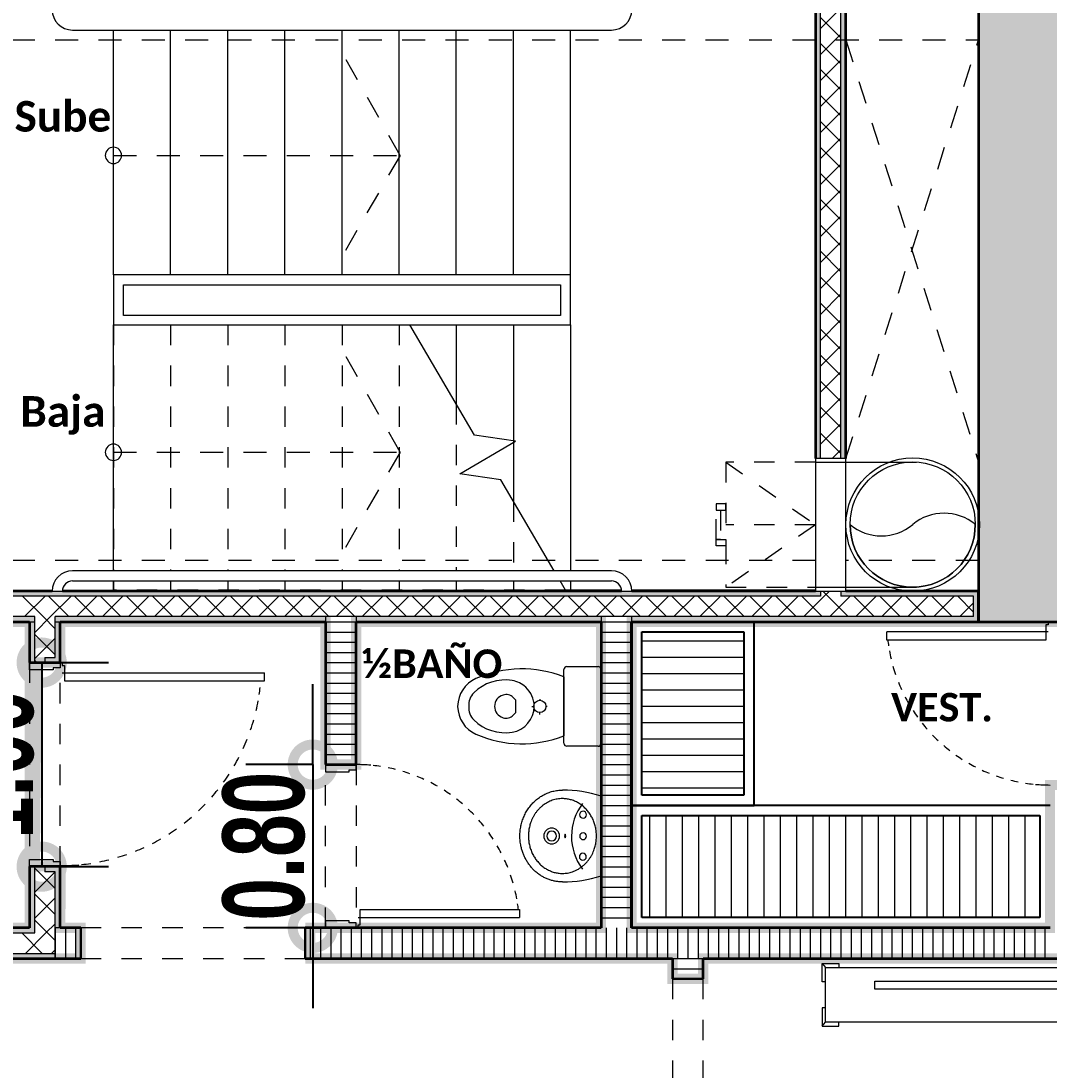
# Model space of a CAD drawing. Header units: metres. Extents: x -144 to 1000, y -717 to 29.
# Drawn here: x 463.87 to 468.91, y -562.62 to -557.48 of the extents above; entities that cross this region are included whole.
import ezdxf

# ---------------------------------------------------------------- set-up
doc = ezdxf.new("R2010")
doc.units = ezdxf.units.M
for name, pattern in [('Basculante', [0.11625, 0.075, -0.04125]), ('basculante modificado', [0.18, 0.1125, -0.0675]), ('Trazo', [0.45, 0.225, -0.225])]:
    doc.linetypes.add(name, pattern=pattern)
doc.layers.get('0').update_dxf_attribs({"color": 1})
doc.layers.get('Defpoints').update_dxf_attribs({"color": 1})
doc.layers.add('00-MEDICION', color=30, linetype='Continuous')
for name, color, linetype, lineweight in [('A-DETL', 1, 'Continuous', 9), ('A-DETL-GENF', 1, 'Continuous', 9), ('A-DETL-MEDM', 1, 'Continuous', 30), ('A-DETL-THIN', 1, 'Continuous', 9), ('A-DOOR', 1, 'Continuous', 9), ('A-DOOR-FRAM', 1, 'Continuous', 9), ('A-DOOR-HDLN', 1, 'Trazo', 20), ('A-FLOR', 2, 'Continuous', 9), ('A-FLOR-OVHD', 7, 'Basculante', 9), ('A-GENM', 1, 'Continuous', 9), ('A-WALL', 4, 'Continuous', 9), ('G-ANNO-TEXT', 2, 'Continuous', 9), ('I-FURN', 2, 'Continuous', 9), ('P-SANR-FIXT', 1, 'Continuous', 9), ('S-COLS', 7, 'Continuous', 9), ('S-STRS', 1, 'Continuous', 9), ('S-STRS-MBND', 1, 'Basculante', 9)]:
    doc.layers.add(name, color=color, linetype=linetype, lineweight=lineweight)
doc.layers.add('A-WALL-PATT', color=7, linetype='Continuous', lineweight=35, true_color=0x9c9c9c)
doc.styles.add('Britannic Bold_B_1', font='', dxfattribs={"width": 0.7, "height": 0.4})
doc.styles.add('Calibri_B_1', font='calibrib.ttf', dxfattribs={"height": 0.135})
doc.styles.add('Calibri_B_3', font='calibrib.ttf', dxfattribs={"height": 0.15})
doc.styles.get('Britannic Bold_B_1').set_extended_font_data('Britannic Bold', bold=True)
doc.dimstyles.new('LINDEROS', dxfattribs={"dimscale": 0.3048, "dimtxt": 0.406749, "dimasz": 0.393701, "dimexe": 0.328084, "dimexo": 0.0625, "dimgap": 0.032808, "dimtad": 1, "dimrnd": 0.01, "dimzin": 0, "dimdsep": 46, "dimtxsty": 'Britannic Bold_B_1', "dimblk1": 'DOTSMALL', "dimblk2": 'DOTSMALL', "dimsah": 1, "dimcen": 0.09, "dimazin": 0, "dimtfac": 1, "dimtdec": 4, "dimtix": 1, "dimtmove": 0, "dimatfit": 3, "dimfxl": 1.64042, "dimfxlon": 1, "dimtvp": 1, "dimtolj": 1, "dimtzin": 0, "dimarcsym": 2})

# ---------------------------------------------------------------- blocks, each defined once
blk = doc.blocks.new('U')
at = {"layer": 'A-WALL-PATT', "lineweight": 5, "true_color": 0x747474}
for points in [[(472.2877, -497.9599), (472.3127, -497.9599), (472.3127, -495.76), (472.2877, -495.7601), (472.2877, -496.6345)], [(468.2213, -500.2849), (468.4625, -500.2849), (468.4625, -500.2599), (466.0127, -500.2599), (466.0127, -500.2849), (468.1377, -500.2849)]]:
    blk.add_hatch(color=8, dxfattribs=at).paths.add_polyline_path(points)
at = {"layer": 'A-WALL-PATT', "true_color": 0x747474}
blk.add_hatch(color=8, dxfattribs=at).paths.add_polyline_path([(472.4377, -497.9599), (472.4377, -495.76), (472.4127, -495.76), (472.4127, -497.9599)])
at = {"layer": 'A-WALL-PATT', "lineweight": 5, "true_color": 0x747474}
h = blk.add_hatch(color=8, dxfattribs=at)
h.paths.add_polyline_path([(473.0627, -498.7349), (473.0877, -498.7345), (473.0877, -498.6099), (472.4127, -498.6099), (472.4127, -498.6349), (473.0627, -498.6349)])
h.paths.add_polyline_path([(468.3125, -498.6849), (468.3125, -498.6349), (472.3127, -498.6349), (472.3127, -498.6099), (468.2875, -498.6099), (468.2875, -498.6849)])
at = {"layer": 'A-WALL-PATT', "true_color": 0x747474}
h = blk.add_hatch(color=8, dxfattribs=at)
h.paths.add_polyline_path([(472.661, -498.7599), (473.0877, -498.7599), (473.0877, -498.7349), (471.3875, -498.7349), (471.3877, -498.7599), (472.4127, -498.7599)])
h.paths.add_polyline_path([(468.3125, -498.7599), (468.4625, -498.7599), (468.4625, -498.7349), (468.2875, -498.7349), (468.2875, -498.7599)])
h.paths.add_polyline_path([(468.5625, -498.7599), (469.8875, -498.7599), (469.8875, -498.7349), (468.5625, -498.7349)])
h.paths.add_polyline_path([(470.0375, -498.7599), (471.2375, -498.7599), (471.2375, -498.7349), (470.0375, -498.7349), (470.0375, -498.7444)])
h = blk.add_hatch(color=8, dxfattribs=at)
h.paths.add_polyline_path([(468.4625, -500.2599), (468.4625, -499.9599), (468.4375, -499.9599), (468.4375, -500.2599)])
h.paths.add_polyline_path([(468.4625, -498.9599), (468.4625, -498.7599), (468.4375, -498.7599), (468.4375, -498.9599)])
at = {"layer": 'A-WALL-PATT', "lineweight": 5, "true_color": 0x747474}
h = blk.add_hatch(color=8, dxfattribs=at)
h.paths.add_polyline_path([(468.5875, -500.2599), (468.5875, -499.9599), (468.5125, -499.9599), (468.5125, -499.9849), (468.5625, -499.9849), (468.5625, -500.2599)])
h.paths.add_polyline_path([(468.5625, -498.9599), (468.5875, -498.9599), (468.5875, -498.7599), (468.5625, -498.7599), (468.5625, -498.9349), (468.5125, -498.9349), (468.5125, -498.9599), (468.5525, -498.9599)])
at = {"layer": 'A-WALL-PATT', "true_color": 0x747474}
h = blk.add_hatch(color=8, dxfattribs=at)
h.paths.add_polyline_path([(466.1377, -500.4099), (468.1377, -500.4099), (468.1377, -500.3849), (466.1377, -500.3849)])
h.paths.add_polyline_path([(468.5625, -500.4099), (468.5625, -500.3849), (468.2877, -500.3849), (468.2877, -500.4099), (468.5093, -500.4099)])
at = {"layer": 'S-COLS', "true_color": 0x5c5c5c}
h = blk.add_hatch(color=251, dxfattribs=at)
h.paths.add_polyline_path([(476.8875, -506.46), (477.3875, -506.46), (477.3875, -505.56), (476.8875, -505.56), (476.8875, -506.4599)])
h.paths.add_polyline_path([(459.3418, -506.46), (459.5877, -506.46), (459.5877, -505.56), (459.0877, -505.56), (459.0877, -506.46)])
h.paths.add_polyline_path([(467.2877, -506.4599), (467.2877, -505.5599), (466.7877, -505.5599), (466.7877, -506.4599), (467.1113, -506.4599)])
h.paths.add_polyline_path([(476.9878, -498.7599), (477.3878, -498.7599), (477.3878, -498.06), (476.9878, -498.06), (476.9878, -498.4884)])
h.paths.add_polyline_path([(459.0877, -498.7599), (459.5877, -498.7599), (459.5877, -498.06), (459.0877, -498.06), (459.0877, -498.6957)])
h.paths.add_polyline_path([(473.5878, -498.7599), (473.5877, -495.6099), (473.0878, -495.61), (473.0878, -498.7599), (473.5877, -498.7599)])
h.paths.add_polyline_path([(462.9877, -498.7599), (464.9877, -498.7599), (464.9873, -498.26), (463.2875, -498.26), (463.2875, -496.11), (464.9878, -496.11), (464.9873, -495.61), (462.9875, -495.6101), (462.9875, -498.7599)])
h.paths.add_polyline_path([(467.2877, -498.7599), (467.2877, -497.8599), (466.7877, -497.8599), (466.7877, -498.7599), (467.1113, -498.7599)])
h.paths.add_polyline_path([(466.7878, -496.51), (467.2878, -496.51), (467.2878, -495.61), (466.7878, -495.61), (466.7878, -496.11)])
h.paths.add_polyline_path([(459.3625, -496.31), (459.5875, -496.31), (459.5875, -495.6089), (459.0875, -495.6089), (459.0875, -496.31), (459.3418, -496.31)])
h.paths.add_polyline_path([(477.1008, -496.31), (477.3878, -496.31), (477.3878, -495.6089), (476.9878, -495.6089), (476.9878, -496.31)])
h.paths.add_polyline_path([(466.7877, -487.61), (467.2877, -487.61), (467.2877, -486.71), (466.7877, -486.71), (466.7877, -487.3251)])
h.paths.add_polyline_path([(477.3877, -487.61), (477.3877, -486.7102), (476.8877, -486.7102), (476.8877, -487.61)])
h.paths.add_polyline_path([(459.8127, -487.01), (460.1877, -487.01), (460.1877, -486.51), (459.2877, -486.51), (459.2877, -487.01), (459.7127, -487.01)])
at = {"layer": 'A-DETL', "color": 7, "linetype": 'basculante modificado'}
for p, q in [((467.2875, -495.9089), (473.0877, -495.9089)), ((472.4377, -497.9599), (473.0877, -495.9089)), ((472.4377, -495.9089), (473.0877, -497.9772)), ((470.2525, -496.4746), (469.9549, -495.9448)), ((468.8481, -496.4746), (470.2481, -496.4746)), ((470.2525, -496.4746), (469.9536, -496.9948)), ((470.2525, -497.9296), (469.9549, -497.3998)), ((468.8481, -497.9296), (470.2481, -497.9296)), ((470.2525, -497.9296), (469.9536, -498.4498)), ((472.2877, -498.4599), (467.2875, -498.4599)), ((473.0877, -498.4599), (472.4377, -498.4599)), ((467.2875, -498.7599), (473.0877, -498.7599))]:
    blk.add_line(p, q, dxfattribs=at)
at = {"layer": 'A-DETL-GENF', "color": 251, "true_color": 0x535353}
for p, q in [((471.4377, -498.8541), (471.9377, -498.8541)), ((471.4377, -498.9341), (471.9377, -498.9341)), ((471.4377, -499.0141), (471.9377, -499.0141)), ((471.4377, -499.0941), (471.9377, -499.0941)), ((471.4377, -499.1741), (471.9377, -499.1741)), ((471.4377, -499.2541), (471.9377, -499.2541)), ((471.4377, -499.3341), (471.9377, -499.3341)), ((471.4377, -499.4141), (471.9377, -499.4141)), ((471.4377, -499.4941), (471.9377, -499.4941)), ((471.4377, -499.5741), (471.9377, -499.5741)), ((471.4763, -500.2099), (471.4763, -499.7099)), ((471.5563, -500.2099), (471.5563, -499.7099)), ((471.6363, -500.2099), (471.6363, -499.7099)), ((471.7163, -500.2099), (471.7163, -499.7099)), ((471.7963, -500.2099), (471.7963, -499.7099)), ((471.8763, -500.2099), (471.8763, -499.7099)), ((471.9563, -500.2099), (471.9563, -499.7099)), ((472.0363, -500.2099), (472.0363, -499.7099)), ((472.1163, -500.2099), (472.1163, -499.7099)), ((472.1963, -500.2099), (472.1963, -499.7099)), ((472.2763, -500.2099), (472.2763, -499.7099)), ((472.3563, -500.2099), (472.3563, -499.7099)), ((472.4363, -500.2099), (472.4363, -499.7099)), ((472.5163, -500.2099), (472.5163, -499.7099)), ((472.5963, -500.2099), (472.5963, -499.7099)), ((472.6763, -500.2099), (472.6763, -499.7099)), ((472.7563, -500.2099), (472.7563, -499.7099)), ((472.8363, -500.2099), (472.8363, -499.7099)), ((472.9163, -500.2099), (472.9163, -499.7099)), ((472.9963, -500.2099), (472.9963, -499.7099)), ((473.0763, -500.2099), (473.0763, -499.7099)), ((473.1563, -500.2099), (473.1563, -499.7099)), ((473.2363, -500.2099), (473.2363, -499.7099)), ((473.3163, -500.2099), (473.3163, -499.7099))]:
    blk.add_line(p, q, dxfattribs=at)
at = {"layer": 'A-DETL-GENF', "linetype": 'Basculante'}
for p, q in [((468.5875, -498.9599), (468.4375, -498.9599)), ((468.4375, -498.9599), (468.4375, -499.9599)), ((468.5875, -499.9599), (468.5875, -498.9599)), ((469.8875, -500.2599), (469.8875, -499.4599)), ((469.8875, -499.4599), (470.0375, -499.4599)), ((470.0375, -499.4599), (470.0375, -500.2599)), ((468.4375, -499.9599), (468.5875, -499.9599)), ((469.7875, -500.2599), (468.6875, -500.2599)), ((470.0375, -500.2599), (469.8875, -500.2599)), ((468.6875, -500.4099), (469.7875, -500.4099)), ((471.5877, -500.5099), (471.5877, -501.6099)), ((471.7377, -501.6099), (471.7377, -500.5099))]:
    blk.add_line(p, q, dxfattribs=at)
at = {"layer": 'A-DETL-MEDM'}
for p, q in [((468.6875, -500.2599), (468.6875, -500.4099)), ((469.7875, -500.4099), (469.7875, -500.2599)), ((471.7377, -500.5099), (471.5877, -500.5099))]:
    blk.add_line(p, q, dxfattribs=at)
at = {"layer": 'A-DETL-THIN'}
for p, q in [((468.6479, -495.86), (471.2883, -495.86)), ((471.0881, -497.0596), (468.8481, -497.0596)), ((468.8481, -497.0596), (468.8481, -497.3046)), ((471.0881, -497.3046), (471.0881, -497.0596)), ((468.8981, -497.2596), (468.8981, -497.1083)), ((468.8981, -497.1083), (471.0381, -497.1083)), ((471.0381, -497.1083), (471.0381, -497.2596)), ((471.0381, -497.2596), (468.8981, -497.2596)), ((468.8481, -497.3046), (471.0881, -497.3046)), ((472.4377, -497.9599), (472.2877, -497.9599)), ((472.2877, -497.9599), (472.2877, -498.6099)), ((472.2877, -497.9772), (472.7838, -497.9772)), ((472.4377, -498.6099), (472.4377, -497.9599)), ((471.2883, -498.5099), (468.6479, -498.5099)), ((468.6479, -498.5599), (471.2883, -498.5599)), ((468.5479, -498.6099), (468.5979, -498.6099)), ((471.3383, -498.6099), (471.3883, -498.6099)), ((472.2877, -498.5911), (472.7838, -498.5911)), ((472.2877, -498.6099), (472.4377, -498.6099)), ((471.9377, -498.8099), (471.4377, -498.8099)), ((471.4377, -498.8099), (471.4377, -499.6099)), ((471.9377, -499.6099), (471.9377, -498.8099)), ((471.4377, -499.6099), (471.9377, -499.6099)), ((473.3877, -499.7099), (471.4377, -499.7099)), ((471.4377, -499.7099), (471.4377, -500.2099)), ((473.3877, -500.2099), (473.3877, -499.7099)), ((471.4377, -500.2099), (473.3877, -500.2099))]:
    blk.add_line(p, q, dxfattribs=at)
for radius in [0.3269, 0.3069]:
    blk.add_circle((472.7646, -498.2835), radius, dxfattribs=at)
for centre, radius, start, end in [((468.6479, -495.76), 0.1, 180, 270), ((471.2883, -495.76), 0.1, 270, 0), ((468.8481, -496.4746), 0.04, 90, 270), ((468.8481, -496.4746), 0.04, 270, 90), ((468.8481, -497.9296), 0.04, 90, 270), ((468.8481, -497.9296), 0.04, 270, 90), ((472.9181, -498.4676), 0.2397, 50.181, 129.819), ((472.7646, -498.2835), 0.3069, 180, 0), ((472.6111, -498.0995), 0.2397, 230.181, 309.819), ((468.6479, -498.6099), 0.1, 90, 180), ((471.2883, -498.6099), 0.1, 0, 90), ((468.6479, -498.6099), 0.05, 90, 180), ((471.2883, -498.6099), 0.05, 0, 90)]:
    blk.add_arc(centre, radius, start, end, dxfattribs=at)
at = {"layer": 'A-DOOR', "lineweight": 15}
for p, q in [((473.4277, -498.7599), (473.4277, -498.7749)), ((472.6377, -498.8499), (472.6377, -498.8099)), ((473.4277, -498.8099), (472.6377, -498.8099)), ((473.4177, -498.7749), (473.4177, -498.8499)), ((473.4277, -498.7749), (473.4177, -498.7749)), ((473.4177, -498.8499), (472.6377, -498.8499)), ((468.5975, -498.9599), (468.5975, -498.9749)), ((468.5975, -498.9749), (468.6075, -498.9749)), ((468.5975, -499.0099), (469.5875, -499.0099)), ((468.6075, -498.9749), (468.6075, -499.0499)), ((469.5875, -499.0499), (469.5875, -499.0099)), ((468.6075, -499.0499), (469.5875, -499.0499)), ((470.0575, -500.1699), (470.8375, -500.1699)), ((470.0575, -500.2449), (470.0575, -500.1699)), ((470.8375, -500.1699), (470.8375, -500.2099)), ((470.0475, -500.2099), (470.8375, -500.2099)), ((470.0475, -500.2449), (470.0575, -500.2449)), ((470.0475, -500.2599), (470.0475, -500.2449))]:
    blk.add_line(p, q, dxfattribs=at)
at = {"layer": 'A-DOOR'}
for p, q in [((468.5875, -498.9599), (468.4375, -498.9599)), ((470.0375, -500.2599), (469.8875, -500.2599))]:
    blk.add_line(p, q, dxfattribs=at)
for centre, radius, start, end in [((473.4377, -498.7599), 0.8, 186.4594, 188.45), ((473.4377, -498.7599), 0.8, 190.2582, 193.1511), ((473.4377, -498.7599), 0.8, 190.2582, 193.1511), ((473.4377, -498.7599), 0.8, 195.8316, 198.8857), ((473.4377, -498.7599), 0.8, 201.7283, 204.5549), ((468.5897, -498.9717), 0.9833, 351.55, 353.5406), ((473.4377, -498.7599), 0.8, 207.366, 210.1622), ((468.5897, -498.9717), 0.9833, 346.8489, 349.7418), ((468.5897, -498.9717), 0.9833, 346.8489, 349.7418), ((473.4377, -498.7599), 0.8, 212.9441, 215.7122), ((468.5897, -498.9717), 0.9833, 341.1143, 344.1684), ((473.4377, -498.7599), 0.8, 218.4672, 221.2097), ((473.4377, -498.7599), 0.8, 223.9406, 226.6605), ((468.5897, -498.9717), 0.9833, 335.4451, 338.2717), ((473.4377, -498.7599), 0.8, 229.3702, 232.0705), ((468.5897, -498.9717), 0.9833, 329.8378, 332.634), ((473.4377, -498.7599), 0.8, 234.7622, 237.4462), ((470.0375, -500.2599), 0.8, 84.8602, 90), ((470.0375, -500.2599), 0.8, 81.4009, 84.0571), ((470.0375, -500.2599), 0.8, 76.0919, 78.7462), ((473.4377, -498.7599), 0.8, 240.1233, 242.7944), ((473.4377, -498.7599), 0.8, 245.4605, 248.1223), ((468.5897, -498.9717), 0.9833, 324.2878, 327.0559), ((470.0375, -500.2599), 0.8, 70.7809, 73.4371), ((470.0375, -500.2599), 0.8, 65.4605, 68.1223), ((473.4377, -498.7599), 0.8, 250.7809, 253.4371), ((473.4377, -498.7599), 0.8, 256.0919, 258.7462), ((468.5897, -498.9717), 0.9833, 318.7903, 321.5328), ((470.0375, -500.2599), 0.8, 60.1233, 62.7944), ((470.0375, -500.2599), 0.8, 54.7622, 57.4462), ((473.4377, -498.7599), 0.8, 261.4009, 264.0571), ((473.4377, -498.7599), 0.8, 264.8602, 270), ((470.0375, -500.2599), 0.8, 49.3702, 52.0705), ((468.5897, -498.9717), 0.9833, 313.3395, 316.0594), ((470.0375, -500.2599), 0.8, 43.9406, 46.6605), ((468.5897, -498.9717), 0.9833, 307.9295, 310.6298), ((470.0375, -500.2599), 0.8, 38.4672, 41.2097), ((468.5897, -498.9717), 0.9833, 302.5538, 305.2378), ((470.0375, -500.2599), 0.8, 32.9441, 35.7122), ((468.5897, -498.9717), 0.9833, 297.2056, 299.8767), ((468.5897, -498.9717), 0.9833, 291.8777, 294.5395), ((470.0375, -500.2599), 0.8, 27.366, 30.1622), ((468.5897, -498.9717), 0.9833, 270, 275.1398), ((468.5897, -498.9717), 0.9833, 275.9429, 278.5991), ((468.5897, -498.9717), 0.9833, 281.2538, 283.9081), ((468.5897, -498.9717), 0.9833, 286.5629, 289.2191), ((470.0375, -500.2599), 0.8, 21.7283, 24.5549), ((470.0375, -500.2599), 0.8, 15.8316, 18.8857), ((470.0375, -500.2599), 0.8, 10.2582, 13.1511), ((470.0375, -500.2599), 0.8, 10.2582, 13.1511), ((470.0375, -500.2599), 0.8, 6.4594, 8.45)]:
    blk.add_arc(centre, radius, start, end, dxfattribs=at)
at = {"layer": 'A-DOOR-FRAM'}
for p, q in [((468.4375, -498.9949), (468.4375, -498.9599)), ((468.5875, -498.9599), (468.5875, -498.9849)), ((468.5525, -498.9949), (468.4375, -498.9949)), ((468.5525, -498.9849), (468.5525, -498.9949)), ((468.5875, -498.9849), (468.5525, -498.9849)), ((469.8875, -499.4599), (469.8875, -499.4949)), ((470.0025, -499.4949), (470.0025, -499.4849)), ((470.0025, -499.4849), (470.0375, -499.4849)), ((470.0375, -499.4849), (470.0375, -499.4599)), ((469.8875, -499.4949), (470.0025, -499.4949)), ((468.4375, -499.9249), (468.5525, -499.9249)), ((468.4375, -499.9599), (468.4375, -499.9249)), ((468.5525, -499.9249), (468.5525, -499.9349)), ((468.5525, -499.9349), (468.5875, -499.9349)), ((468.5875, -499.9349), (468.5875, -499.9599)), ((469.8875, -500.2249), (469.8875, -500.2599)), ((470.0025, -500.2249), (469.8875, -500.2249)), ((470.0025, -500.2349), (470.0025, -500.2249)), ((470.0375, -500.2349), (470.0025, -500.2349)), ((470.0375, -500.2599), (470.0375, -500.2349))]:
    blk.add_line(p, q, dxfattribs=at)
at = {"layer": 'A-DOOR-HDLN'}
for p, q in [((469.8875, -499.4599), (470.0375, -499.4599)), ((468.4375, -499.9599), (468.5875, -499.9599))]:
    blk.add_line(p, q, dxfattribs=at)
at = {"layer": 'A-FLOR'}
for p, q in [((468.8481, -498.5099), (468.8481, -497.3046)), ((468.8481, -498.6099), (468.8481, -498.5599))]:
    blk.add_line(p, q, dxfattribs=at)
at = {"layer": 'A-FLOR-OVHD'}
for p, q in [((471.8488, -497.9772), (471.8488, -498.5911)), ((471.8488, -497.9772), (472.2877, -498.2849)), ((472.2877, -497.9772), (471.8488, -497.9772)), ((471.8488, -498.1823), (471.802, -498.1823)), ((471.802, -498.1823), (471.802, -498.2127)), ((471.8488, -498.2127), (471.8488, -498.1823)), ((471.802, -498.2127), (471.8488, -498.2127)), ((471.802, -498.3571), (471.802, -498.2127)), ((471.802, -498.2127), (471.8222, -498.2127)), ((471.8222, -498.2127), (471.8222, -498.3571)), ((472.2877, -498.2849), (471.8488, -498.5911)), ((472.2877, -498.2849), (471.8488, -498.2849)), ((471.802, -498.3571), (471.8488, -498.3571)), ((471.802, -498.3875), (471.802, -498.3571)), ((471.8222, -498.3571), (471.802, -498.3571)), ((471.8488, -498.3571), (471.8488, -498.3875)), ((471.8488, -498.3875), (471.802, -498.3875)), ((471.8488, -498.5911), (472.2877, -498.5911))]:
    blk.add_line(p, q, dxfattribs=at)
at = {"layer": 'A-GENM', "lineweight": 25}
for p, q in [((471.9877, -498.7599), (471.3877, -498.7599)), ((471.3877, -498.7599), (471.3877, -499.6599)), ((471.9877, -499.6599), (471.9877, -498.7599)), ((471.4377, -499.6099), (471.4377, -498.8099)), ((471.4377, -498.8099), (471.9377, -498.8099)), ((471.9377, -498.8099), (471.9377, -499.6099)), ((471.9377, -499.6099), (471.4377, -499.6099)), ((471.3877, -499.6599), (471.3877, -500.2599)), ((473.4377, -499.6599), (471.3877, -499.6599)), ((471.3877, -499.6599), (471.9877, -499.6599)), ((471.4377, -500.2099), (471.4377, -499.7099)), ((471.4377, -499.7099), (473.3877, -499.7099)), ((473.3877, -499.7099), (473.3877, -500.2099)), ((473.3877, -500.2099), (471.4377, -500.2099)), ((471.3877, -500.2599), (473.4377, -500.2599))]:
    blk.add_line(p, q, dxfattribs=at)
at = {"layer": 'A-WALL'}
for p, q in [((472.3127, -497.9599), (472.3127, -495.735)), ((472.4127, -497.9599), (472.4127, -495.735)), ((472.3127, -498.6099), (472.3127, -498.6349)), ((472.4127, -498.6099), (472.4127, -498.6349)), ((472.3127, -498.6349), (468.3125, -498.6349)), ((473.0627, -498.6349), (472.4127, -498.6349)), ((473.0627, -498.7349), (473.0627, -498.6349)), ((468.4625, -498.7349), (468.2875, -498.7349)), ((468.4625, -498.9599), (468.4625, -498.7349)), ((473.0627, -498.7349), (468.5625, -498.7349)), ((468.5625, -498.9349), (468.5625, -498.7349)), ((469.8875, -498.7349), (469.8875, -498.7599)), ((470.0375, -498.7349), (470.0375, -498.7599)), ((471.2375, -498.7349), (471.2375, -498.7599)), ((471.3875, -498.7349), (471.3875, -498.7599)), ((468.5125, -498.9349), (468.5125, -498.9599)), ((468.5125, -498.9349), (468.5625, -498.9349)), ((468.4625, -500.2849), (468.4625, -499.9599)), ((468.5125, -499.9599), (468.5125, -499.9849)), ((468.5625, -499.9849), (468.5125, -499.9849)), ((468.5625, -500.4099), (468.5625, -499.9849)), ((466.0127, -500.2849), (468.4625, -500.2849)), ((468.5875, -500.2599), (468.5625, -500.2599)), ((466.1127, -500.3849), (468.5625, -500.3849))]:
    blk.add_line(p, q, dxfattribs=at)
at = {"layer": 'A-WALL', "lineweight": 35}
for p, q in [((472.2877, -495.76), (472.2877, -497.9599)), ((472.4377, -497.9599), (472.4377, -495.76)), ((468.5479, -498.6099), (468.2875, -498.6099)), ((471.3383, -498.6099), (468.5979, -498.6099)), ((472.2877, -498.6099), (471.3883, -498.6099)), ((473.0877, -498.6099), (472.4377, -498.6099)), ((473.0877, -498.7599), (473.0877, -498.6099)), ((468.2875, -498.7599), (468.4375, -498.7599)), ((468.4375, -498.7599), (468.4375, -498.9599)), ((468.5875, -498.7599), (469.8875, -498.7599)), ((468.5875, -498.9599), (468.5875, -498.7599)), ((469.8875, -498.7599), (469.8875, -499.4599)), ((470.0375, -498.7599), (471.2375, -498.7599)), ((470.0375, -499.4599), (470.0375, -498.7599)), ((471.2375, -498.7599), (471.2375, -500.2599)), ((471.3875, -498.7599), (473.0877, -498.7599)), ((471.3875, -500.2599), (471.3875, -498.7599)), ((468.4375, -498.9599), (468.5875, -498.9599)), ((469.8875, -499.4599), (470.0375, -499.4599)), ((468.4375, -499.9599), (468.4375, -500.2599)), ((468.5875, -499.9599), (468.4375, -499.9599)), ((468.5875, -500.2599), (468.5875, -499.9599)), ((468.4375, -500.2599), (465.9877, -500.2599)), ((468.6875, -500.2599), (468.5875, -500.2599)), ((471.2375, -500.2599), (469.7875, -500.2599)), ((473.4377, -500.2599), (471.3875, -500.2599)), ((468.2877, -500.4099), (468.6875, -500.4099)), ((469.7875, -500.4099), (471.5877, -500.4099)), ((471.5877, -500.4099), (471.5877, -500.5099)), ((471.7377, -500.5099), (471.7377, -500.4099)), ((471.7377, -500.4099), (474.5377, -500.4099))]:
    blk.add_line(p, q, dxfattribs=at)
at = {"layer": 'A-WALL-PATT', "color": 1, "lineweight": 5, "true_color": 0xff0000}
for p, q in [((472.3127, -495.8534), (472.4127, -495.7534)), ((472.4127, -495.8988), (472.3127, -495.7988)), ((472.3127, -495.9807), (472.4127, -495.8807)), ((472.4127, -496.0261), (472.3127, -495.9261)), ((472.3127, -496.108), (472.4127, -496.008)), ((472.4127, -496.1534), (472.3127, -496.0534)), ((472.3127, -496.2352), (472.4127, -496.1352)), ((472.4127, -496.2806), (472.3127, -496.1806)), ((472.3127, -496.3625), (472.4127, -496.2625)), ((472.4127, -496.4079), (472.3127, -496.3079)), ((472.3127, -496.4898), (472.4127, -496.3898)), ((472.4127, -496.5352), (472.3127, -496.4352)), ((472.3127, -496.6171), (472.4127, -496.5171)), ((472.4127, -496.6625), (472.3127, -496.5625)), ((472.3127, -496.7444), (472.4127, -496.6444)), ((472.4127, -496.7898), (472.3127, -496.6898)), ((472.3127, -496.8716), (472.4127, -496.7716)), ((472.4127, -496.917), (472.3127, -496.817)), ((472.3127, -496.9989), (472.4127, -496.8989)), ((472.4127, -497.0443), (472.3127, -496.9443)), ((472.3127, -497.1262), (472.4127, -497.0262)), ((472.4127, -497.1716), (472.3127, -497.0716)), ((472.3127, -497.2535), (472.4127, -497.1535)), ((472.4127, -497.2989), (472.3127, -497.1989)), ((472.3127, -497.3808), (472.4127, -497.2808)), ((472.4127, -497.4262), (472.3127, -497.3262)), ((472.3127, -497.508), (472.4127, -497.408)), ((472.4127, -497.5534), (472.3127, -497.4534)), ((472.3127, -497.6353), (472.4127, -497.5353)), ((472.4127, -497.6807), (472.3127, -497.5807)), ((472.3127, -497.7626), (472.4127, -497.6626)), ((472.4127, -497.808), (472.3127, -497.708)), ((472.3127, -497.8899), (472.4127, -497.7899)), ((472.4127, -497.9353), (472.3127, -497.8353)), ((472.3699, -497.9599), (472.4127, -497.9172)), ((472.3486, -498.6349), (472.3236, -498.6099)), ((472.3313, -498.6349), (472.3563, -498.6099)), ((468.503, -498.7349), (468.403, -498.6349)), ((468.4129, -498.7349), (468.5129, -498.6349)), ((468.6303, -498.7349), (468.5303, -498.6349)), ((468.5402, -498.7349), (468.6402, -498.6349)), ((468.7575, -498.7349), (468.6575, -498.6349)), ((468.6675, -498.7349), (468.7675, -498.6349)), ((468.8848, -498.7349), (468.7848, -498.6349)), ((468.7948, -498.7349), (468.8948, -498.6349)), ((469.0121, -498.7349), (468.9121, -498.6349)), ((468.9221, -498.7349), (469.0221, -498.6349)), ((469.1394, -498.7349), (469.0394, -498.6349)), ((469.0493, -498.7349), (469.1493, -498.6349)), ((469.2666, -498.7349), (469.1666, -498.6349)), ((469.1766, -498.7349), (469.2766, -498.6349)), ((469.3939, -498.7349), (469.2939, -498.6349)), ((469.3039, -498.7349), (469.4039, -498.6349)), ((469.5212, -498.7349), (469.4212, -498.6349)), ((469.4312, -498.7349), (469.5312, -498.6349)), ((469.6485, -498.7349), (469.5485, -498.6349)), ((469.5584, -498.7349), (469.6584, -498.6349)), ((469.7758, -498.7349), (469.6758, -498.6349)), ((469.6857, -498.7349), (469.7857, -498.6349)), ((469.903, -498.7349), (469.803, -498.6349)), ((469.813, -498.7349), (469.913, -498.6349)), ((470.0303, -498.7349), (469.9303, -498.6349)), ((469.9403, -498.7349), (470.0403, -498.6349)), ((470.1576, -498.7349), (470.0576, -498.6349)), ((470.0676, -498.7349), (470.1676, -498.6349)), ((470.2849, -498.7349), (470.1849, -498.6349)), ((470.1948, -498.7349), (470.2948, -498.6349)), ((470.4122, -498.7349), (470.3122, -498.6349)), ((470.3221, -498.7349), (470.4221, -498.6349)), ((470.5394, -498.7349), (470.4394, -498.6349)), ((470.4494, -498.7349), (470.5494, -498.6349)), ((470.6667, -498.7349), (470.5667, -498.6349)), ((470.5767, -498.7349), (470.6767, -498.6349)), ((470.794, -498.7349), (470.694, -498.6349)), ((470.704, -498.7349), (470.804, -498.6349)), ((470.9213, -498.7349), (470.8213, -498.6349)), ((470.8312, -498.7349), (470.9312, -498.6349)), ((471.0486, -498.7349), (470.9486, -498.6349)), ((470.9585, -498.7349), (471.0585, -498.6349)), ((471.1758, -498.7349), (471.0758, -498.6349)), ((471.0858, -498.7349), (471.1858, -498.6349)), ((471.3031, -498.7349), (471.2031, -498.6349)), ((471.2131, -498.7349), (471.3131, -498.6349)), ((471.4304, -498.7349), (471.3304, -498.6349)), ((471.3404, -498.7349), (471.4404, -498.6349)), ((471.5577, -498.7349), (471.4577, -498.6349)), ((471.4676, -498.7349), (471.5676, -498.6349)), ((471.685, -498.7349), (471.585, -498.6349)), ((471.5949, -498.7349), (471.6949, -498.6349)), ((471.8122, -498.7349), (471.7122, -498.6349)), ((471.7222, -498.7349), (471.8222, -498.6349)), ((471.9395, -498.7349), (471.8395, -498.6349)), ((471.8495, -498.7349), (471.9495, -498.6349)), ((472.0668, -498.7349), (471.9668, -498.6349)), ((471.9768, -498.7349), (472.0768, -498.6349)), ((472.1941, -498.7349), (472.0941, -498.6349)), ((472.104, -498.7349), (472.204, -498.6349)), ((472.3213, -498.7349), (472.2213, -498.6349)), ((472.2313, -498.7349), (472.3313, -498.6349)), ((472.4486, -498.7349), (472.3486, -498.6349)), ((472.3586, -498.7349), (472.4586, -498.6349)), ((472.5759, -498.7349), (472.4759, -498.6349)), ((472.4859, -498.7349), (472.5859, -498.6349)), ((472.7032, -498.7349), (472.6032, -498.6349)), ((472.6131, -498.7349), (472.7131, -498.6349)), ((472.8305, -498.7349), (472.7305, -498.6349)), ((472.7404, -498.7349), (472.8404, -498.6349)), ((472.9577, -498.7349), (472.8577, -498.6349)), ((472.8677, -498.7349), (472.9677, -498.6349)), ((473.0627, -498.7126), (472.985, -498.6349)), ((472.995, -498.7349), (473.0627, -498.6672)), ((468.4625, -498.8126), (468.5402, -498.7349)), ((468.5625, -498.7944), (468.503, -498.7349)), ((468.5625, -498.9217), (468.4625, -498.8217)), ((468.4625, -498.9399), (468.5625, -498.8399)), ((468.4734, -498.9599), (468.4625, -498.949)), ((468.5625, -500.0672), (468.4625, -499.9672)), ((468.4625, -500.0854), (468.5625, -499.9854)), ((468.5625, -500.1945), (468.4625, -500.0945)), ((468.4625, -500.2127), (468.5625, -500.1127)), ((468.5256, -500.2849), (468.4625, -500.2218)), ((468.5176, -500.2849), (468.5625, -500.24)), ((468.4983, -500.3849), (468.3984, -500.2849)), ((468.4176, -500.3849), (468.5176, -500.2849)), ((468.5625, -500.3218), (468.5256, -500.2849)), ((468.5448, -500.3849), (468.5625, -500.3672))]:
    blk.add_line(p, q, dxfattribs=at)
at = {"layer": 'A-WALL-PATT', "color": 8, "lineweight": 5, "true_color": 0x727272}
for p, q in [((469.8875, -498.7601), (470.0375, -498.7601)), ((471.2375, -498.7601), (471.3875, -498.7601)), ((469.8875, -498.8101), (470.0375, -498.8101)), ((471.2375, -498.8101), (471.3875, -498.8101)), ((469.8875, -498.8601), (470.0375, -498.8601)), ((471.2375, -498.8601), (471.3875, -498.8601)), ((469.8875, -498.9101), (470.0375, -498.9101)), ((471.2375, -498.9101), (471.3875, -498.9101)), ((469.8875, -498.9601), (470.0375, -498.9601)), ((471.2375, -498.9601), (471.3875, -498.9601)), ((469.8875, -499.0101), (470.0375, -499.0101)), ((471.2375, -499.0101), (471.3875, -499.0101)), ((469.8875, -499.0601), (470.0375, -499.0601)), ((471.2375, -499.0601), (471.3875, -499.0601)), ((469.8875, -499.1101), (470.0375, -499.1101)), ((471.2375, -499.1101), (471.3875, -499.1101)), ((469.8875, -499.1601), (470.0375, -499.1601)), ((471.2375, -499.1601), (471.3875, -499.1601)), ((469.8875, -499.2101), (470.0375, -499.2101)), ((471.2375, -499.2101), (471.3875, -499.2101)), ((469.8875, -499.2601), (470.0375, -499.2601)), ((471.2375, -499.2601), (471.3875, -499.2601)), ((469.8875, -499.3101), (470.0375, -499.3101)), ((471.2375, -499.3101), (471.3875, -499.3101)), ((469.8875, -499.3601), (470.0375, -499.3601)), ((471.2375, -499.3601), (471.3875, -499.3601)), ((469.8875, -499.4101), (470.0375, -499.4101)), ((471.2375, -499.4101), (471.3875, -499.4101)), ((471.2375, -499.4601), (471.3875, -499.4601)), ((471.2375, -499.5101), (471.3875, -499.5101)), ((471.2375, -499.5601), (471.3875, -499.5601)), ((471.2375, -499.6101), (471.3875, -499.6101)), ((471.2375, -499.6601), (471.3875, -499.6601)), ((471.2375, -499.7101), (471.3875, -499.7101)), ((471.2375, -499.7601), (471.3875, -499.7601)), ((471.2375, -499.8101), (471.3875, -499.8101)), ((471.2375, -499.8601), (471.3875, -499.8601)), ((471.2375, -499.9101), (471.3875, -499.9101)), ((471.2375, -499.9601), (471.3875, -499.9601)), ((471.2375, -500.0101), (471.3875, -500.0101)), ((471.2375, -500.0601), (471.3875, -500.0601)), ((471.2375, -500.1101), (471.3875, -500.1101)), ((471.2375, -500.1601), (471.3875, -500.1601)), ((471.2375, -500.2101), (471.3875, -500.2101)), ((468.5626, -500.2599), (468.5626, -500.4099)), ((468.6126, -500.2599), (468.6126, -500.4099)), ((468.6626, -500.2599), (468.6626, -500.4099)), ((469.8126, -500.2599), (469.8126, -500.4099)), ((469.8626, -500.2599), (469.8626, -500.4099)), ((469.9126, -500.2599), (469.9126, -500.4099)), ((469.9626, -500.2599), (469.9626, -500.4099)), ((470.0126, -500.2599), (470.0126, -500.4099)), ((470.0626, -500.2599), (470.0626, -500.4099)), ((470.1126, -500.2599), (470.1126, -500.4099)), ((470.1626, -500.2599), (470.1626, -500.4099)), ((470.2126, -500.2599), (470.2126, -500.4099)), ((470.2626, -500.2599), (470.2626, -500.4099)), ((470.3126, -500.2599), (470.3126, -500.4099)), ((470.3626, -500.2599), (470.3626, -500.4099)), ((470.4126, -500.2599), (470.4126, -500.4099)), ((470.4626, -500.2599), (470.4626, -500.4099)), ((470.5126, -500.2599), (470.5126, -500.4099)), ((470.5626, -500.2599), (470.5626, -500.4099)), ((470.6126, -500.2599), (470.6126, -500.4099)), ((470.6626, -500.2599), (470.6626, -500.4099)), ((470.7126, -500.2599), (470.7126, -500.4099)), ((470.7626, -500.2599), (470.7626, -500.4099)), ((470.8126, -500.2599), (470.8126, -500.4099)), ((470.8626, -500.2599), (470.8626, -500.4099)), ((470.9126, -500.2599), (470.9126, -500.4099)), ((470.9626, -500.2599), (470.9626, -500.4099)), ((471.0126, -500.2599), (471.0126, -500.4099)), ((471.0626, -500.2599), (471.0626, -500.4099)), ((471.1126, -500.2599), (471.1126, -500.4099)), ((471.1626, -500.2599), (471.1626, -500.4099)), ((471.2126, -500.2599), (471.2126, -500.4099)), ((471.2626, -500.2599), (471.2626, -500.4099)), ((471.3126, -500.2599), (471.3126, -500.4099)), ((471.3626, -500.2599), (471.3626, -500.4099)), ((471.4126, -500.2599), (471.4126, -500.4099)), ((471.4626, -500.2599), (471.4626, -500.4099)), ((471.5126, -500.2599), (471.5126, -500.4099)), ((471.5626, -500.2599), (471.5626, -500.4099)), ((471.6126, -500.2599), (471.6126, -500.4099)), ((471.6626, -500.2599), (471.6626, -500.4099)), ((471.7126, -500.2599), (471.7126, -500.4099)), ((471.7626, -500.2599), (471.7626, -500.4099)), ((471.8126, -500.2599), (471.8126, -500.4099)), ((471.8626, -500.2599), (471.8626, -500.4099)), ((471.9126, -500.2599), (471.9126, -500.4099)), ((471.9626, -500.2599), (471.9626, -500.4099)), ((472.0126, -500.2599), (472.0126, -500.4099)), ((472.0626, -500.2599), (472.0626, -500.4099)), ((472.1126, -500.2599), (472.1126, -500.4099)), ((472.1626, -500.2599), (472.1626, -500.4099)), ((472.2126, -500.2599), (472.2126, -500.4099)), ((472.2626, -500.2599), (472.2626, -500.4099)), ((472.3126, -500.2599), (472.3126, -500.4099)), ((472.3626, -500.2599), (472.3626, -500.4099)), ((472.4126, -500.2599), (472.4126, -500.4099)), ((472.4626, -500.2599), (472.4626, -500.4099)), ((472.5126, -500.2599), (472.5126, -500.4099)), ((472.5626, -500.2599), (472.5626, -500.4099)), ((472.6126, -500.2599), (472.6126, -500.4099)), ((472.6626, -500.2599), (472.6626, -500.4099)), ((472.7126, -500.2599), (472.7126, -500.4099)), ((472.7626, -500.2599), (472.7626, -500.4099)), ((472.8126, -500.2599), (472.8126, -500.4099)), ((472.8626, -500.2599), (472.8626, -500.4099)), ((472.9126, -500.2599), (472.9126, -500.4099)), ((472.9626, -500.2599), (472.9626, -500.4099)), ((473.0126, -500.2599), (473.0126, -500.4099)), ((473.0626, -500.2599), (473.0626, -500.4099)), ((473.1126, -500.2599), (473.1126, -500.4099)), ((473.1626, -500.2599), (473.1626, -500.4099)), ((473.2126, -500.2599), (473.2126, -500.4099)), ((473.2626, -500.2599), (473.2626, -500.4099)), ((473.3126, -500.2599), (473.3126, -500.4099)), ((473.3626, -500.2599), (473.3626, -500.4099)), ((473.4126, -500.2599), (473.4126, -500.4099)), ((471.5877, -500.4101), (471.7377, -500.4101)), ((471.5877, -500.4601), (471.7377, -500.4601))]:
    blk.add_line(p, q, dxfattribs=at)
at = {"layer": 'I-FURN'}
for p, q in [((472.3208, -500.4349), (472.4023, -500.4349)), ((472.3208, -500.5245), (472.3208, -500.4349)), ((472.3208, -500.4349), (472.3378, -500.4536)), ((472.3378, -500.4536), (473.8846, -500.4536)), ((472.3378, -500.7226), (472.3378, -500.4536)), ((472.4023, -500.4349), (472.4023, -500.4536)), ((472.3378, -500.5245), (472.3208, -500.5245)), ((472.5786, -500.5208), (473.6627, -500.5208)), ((472.5786, -500.56), (472.5786, -500.5208)), ((473.6627, -500.56), (472.5786, -500.56)), ((472.3208, -500.6517), (472.3208, -500.7413)), ((472.3378, -500.6517), (472.3208, -500.6517)), ((472.3208, -500.7413), (472.3378, -500.7226)), ((472.3208, -500.7413), (472.4023, -500.7413)), ((473.8846, -500.7226), (472.3378, -500.7226)), ((472.4023, -500.7413), (472.4023, -500.7226))]:
    blk.add_line(p, q, dxfattribs=at)
at = {"layer": 'P-SANR-FIXT'}
for p, q in [((471.0555, -499.1745), (471.0555, -498.9941)), ((471.0705, -498.9791), (471.2227, -498.9791)), ((471.0555, -499.0305), (471.0555, -499.3185)), ((470.8195, -499.1437), (470.8072, -499.1314)), ((470.8195, -499.2053), (470.8195, -499.1437)), ((470.8977, -499.1745), (470.9077, -499.1745)), ((470.9377, -499.1395), (470.9377, -499.1445)), ((470.9727, -499.1745), (470.9677, -499.1745)), ((471.0555, -499.3549), (471.0555, -499.1745)), ((470.8072, -499.2176), (470.8195, -499.2053)), ((470.9377, -499.2145), (470.9377, -499.2045)), ((471.2227, -499.3699), (471.0705, -499.3699))]:
    blk.add_line(p, q, dxfattribs=at)
blk.add_circle((470.9377, -499.1745), 0.03, dxfattribs=at)
for centre, radius, start, end in [((470.8495, -499.5495), 0.5584, 68.3591, 113.7969), ((471.0705, -498.9941), 0.015, 90, 180), ((471.2227, -498.9941), 0.015, 6.5971, 90), ((470.6848, -499.1759), 0.15, 113.7969, 179.4689), ((470.7673, -499.265), 0.2199, 80.9061, 134.3974), ((470.7818, -499.1745), 0.1282, 47.5547, 80.9061), ((470.6706, -499.1662), 0.0816, 134.3974, 185.8355), ((470.7742, -499.1745), 0.0581, 107.1829, 252.8135), ((470.7718, -499.1667), 0.05, 45, 107.1829), ((470.7818, -499.1745), 0.1282, 359.9985, 47.5547), ((470.6848, -499.1731), 0.15, 180.5311, 246.2031), ((470.6706, -499.1828), 0.0816, 174.1645, 225.6026), ((470.7818, -499.1745), 0.1282, 279.0939, 0.0015), ((470.7718, -499.1823), 0.05, 252.8135, 315), ((470.7673, -499.084), 0.2199, 225.6026, 279.0939), ((470.8495, -498.7995), 0.5584, 246.2031, 291.6409), ((471.0705, -499.3549), 0.015, 180, 270), ((471.2227, -499.3549), 0.015, 270, 353.4029), ((471.0481, -500.1991), 0.6142, 72.0389, 89.9829), ((471.3593, -499.8115), 0.2666, 142.677, 216.9121), ((471.1493, -499.7056), 0.017, 90, 270), ((471.1493, -499.7056), 0.017, 270, 90), ((470.9954, -499.8099), 0.0386, 90, 270), ((470.9954, -499.8099), 0.0235, 90, 270), ((470.9954, -499.8099), 0.0386, 270, 90), ((470.9954, -499.8099), 0.0235, 270, 90), ((471.1497, -499.8107), 0.0168, 0, 180), ((471.1497, -499.8107), 0.0168, 180, 0), ((471.1483, -499.9112), 0.017, 90, 270), ((471.1483, -499.9112), 0.017, 270, 90), ((471.0481, -499.4207), 0.6142, 270.0171, 287.9611)]:
    blk.add_arc(centre, radius, start, end, dxfattribs=at)
for major_axis in [(0, -0.00908), (0, 0.00908)]:
    blk.add_ellipse((471.0616, -499.8104), major_axis=major_axis, ratio=0.332108, start_param=3.141593, end_param=6.283185, dxfattribs=at)
for points, knots in [([(471.0483, -500.0349), (471.0422, -500.0349), (471.0302, -500.0343), (471.0126, -500.0318), (470.9953, -500.0278), (470.9782, -500.0221), (470.9616, -500.0148), (470.946, -500.0063), (470.9308, -499.9961), (470.9167, -499.9848), (470.9036, -499.9722), (470.8915, -499.9584), (470.8806, -499.9439), (470.8708, -499.9282), (470.8623, -499.9118), (470.8551, -499.8949), (470.8502, -499.8802), (470.847, -499.8682), (470.8447, -499.8582), (470.8427, -499.847), (470.8411, -499.8347), (470.8402, -499.8223), (470.8399, -499.8099), (470.8402, -499.7976), (470.8411, -499.7851), (470.8427, -499.7728), (470.8449, -499.7606), (470.8477, -499.7486), (470.8512, -499.7367), (470.8552, -499.725), (470.8599, -499.7136), (470.8651, -499.7025), (470.8709, -499.6916), (470.8773, -499.6811), (470.8842, -499.6711), (470.8916, -499.6614), (470.8995, -499.6522), (470.908, -499.6434), (470.9168, -499.6352), (470.9261, -499.6275), (470.9359, -499.6203), (470.946, -499.6137), (470.9564, -499.6078), (470.9672, -499.6025), (470.9783, -499.5979), (470.9896, -499.5939), (471.001, -499.5906), (471.0126, -499.5881), (471.0282, -499.5857), (471.0402, -499.5849), (471.0483, -499.5849)], [-1, -1, -1, -1, -0.973214, -0.946429, -0.919643, -0.892857, -0.866071, -0.839286, -0.8125, -0.785714, -0.758929, -0.732143, -0.705357, -0.678571, -0.651786, -0.625, -0.598214, -0.584821, -0.571429, -0.553571, -0.535714, -0.517857, -0.5, -0.482143, -0.464286, -0.446429, -0.428571, -0.410714, -0.392857, -0.375, -0.357143, -0.339286, -0.321429, -0.303571, -0.285714, -0.267857, -0.25, -0.232143, -0.214286, -0.196429, -0.178571, -0.160714, -0.142857, -0.125, -0.107143, -0.089286, -0.071429, -0.053571, -0.035714, 0, 0, 0, 0]), ([(471.0483, -499.6266), (471.0397, -499.6266), (471.0271, -499.6277), (471.0108, -499.6311), (470.9987, -499.6347), (470.9868, -499.6393), (470.9752, -499.6449), (470.9642, -499.6514), (470.9535, -499.6589), (470.9434, -499.6672), (470.934, -499.6762), (470.9251, -499.6862), (470.9169, -499.6968), (470.9096, -499.7079), (470.903, -499.7197), (470.8972, -499.7321), (470.8926, -499.744), (470.8891, -499.7553), (470.8864, -499.766), (470.8843, -499.7769), (470.8827, -499.7878), (470.8818, -499.7988), (470.8815, -499.8099), (470.8818, -499.821), (470.8827, -499.832), (470.8843, -499.8429), (470.8864, -499.8538), (470.8891, -499.8645), (470.8924, -499.875), (470.8962, -499.8851), (470.9006, -499.8952), (470.9056, -499.9049), (470.911, -499.9141), (470.917, -499.923), (470.9235, -499.9315), (470.9304, -499.9397), (470.9377, -499.9472), (470.9454, -499.9543), (470.9536, -499.9609), (470.9621, -499.9669), (470.9708, -499.9723), (470.9798, -499.9772), (470.9892, -499.9814), (470.9987, -499.9851), (471.0084, -499.988), (471.0181, -499.9903), (471.0313, -499.9925), (471.0415, -499.9932), (471.0483, -499.9932)], [-1, -1, -1, -1, -0.951923, -0.927885, -0.903846, -0.879808, -0.855769, -0.831731, -0.807692, -0.783654, -0.759615, -0.735577, -0.711538, -0.6875, -0.663462, -0.639423, -0.615385, -0.596154, -0.576923, -0.557692, -0.538462, -0.519231, -0.5, -0.480769, -0.461538, -0.442308, -0.423077, -0.403846, -0.384615, -0.365385, -0.346154, -0.326923, -0.307692, -0.288462, -0.269231, -0.25, -0.230769, -0.211538, -0.192308, -0.173077, -0.153846, -0.134615, -0.115385, -0.096154, -0.076923, -0.057692, -0.038462, 0, 0, 0, 0]), ([(471.0483, -499.9932), (471.0568, -499.9932), (471.0695, -499.9922), (471.0858, -499.9887), (471.0979, -499.9851), (471.1098, -499.9805), (471.1214, -499.9749), (471.1324, -499.9684), (471.1431, -499.9609), (471.1532, -499.9526), (471.1626, -499.9436), (471.1715, -499.9337), (471.1797, -499.923), (471.187, -499.9119), (471.1936, -499.9001), (471.1994, -499.8877), (471.204, -499.8758), (471.2075, -499.8645), (471.2102, -499.8538), (471.2123, -499.8429), (471.2139, -499.832), (471.2148, -499.821), (471.2151, -499.8099), (471.2148, -499.7988), (471.2139, -499.7878), (471.2123, -499.7769), (471.2102, -499.766), (471.2075, -499.7553), (471.2042, -499.7449), (471.2004, -499.7347), (471.196, -499.7247), (471.191, -499.715), (471.1855, -499.7057), (471.1796, -499.6968), (471.1731, -499.6883), (471.1662, -499.6802), (471.1589, -499.6726), (471.1512, -499.6655), (471.143, -499.6589), (471.1345, -499.6529), (471.1258, -499.6475), (471.1168, -499.6427), (471.1074, -499.6384), (471.0979, -499.6348), (471.0882, -499.6318), (471.0785, -499.6295), (471.0653, -499.6273), (471.0551, -499.6266), (471.0483, -499.6266)], [-1, -1, -1, -1, -0.951923, -0.927885, -0.903846, -0.879808, -0.855769, -0.831731, -0.807692, -0.783654, -0.759615, -0.735577, -0.711538, -0.6875, -0.663462, -0.639423, -0.615385, -0.596154, -0.576923, -0.557692, -0.538462, -0.519231, -0.5, -0.480769, -0.461538, -0.442308, -0.423077, -0.403846, -0.384615, -0.365385, -0.346154, -0.326923, -0.307692, -0.288462, -0.269231, -0.25, -0.230769, -0.211538, -0.192308, -0.173077, -0.153846, -0.134615, -0.115385, -0.096154, -0.076923, -0.057692, -0.038462, 0, 0, 0, 0])]:
    blk.add_open_spline(points, degree=3, knots=knots, dxfattribs=at)
at = {"layer": 'S-COLS', "lineweight": 35}
for p, q in [((473.0878, -495.6099), (473.0878, -498.7599)), ((473.0878, -498.7599), (473.5878, -498.7599))]:
    blk.add_line(p, q, dxfattribs=at)
at = {"layer": 'S-STRS'}
for p, q in [((468.8481, -497.0596), (468.8481, -495.86)), ((469.1281, -497.0596), (469.1281, -495.86)), ((469.4081, -497.0596), (469.4081, -495.86)), ((469.6881, -497.0596), (469.6881, -495.86)), ((469.9681, -497.0596), (469.9681, -495.86)), ((470.2481, -497.0596), (470.2481, -495.86)), ((470.5281, -497.0596), (470.5281, -495.86)), ((470.8081, -497.0596), (470.8081, -495.86)), ((471.0881, -497.0596), (471.0881, -495.86)), ((470.6175, -497.845), (470.3007, -497.3046)), ((470.5281, -497.3046), (470.5281, -497.6925)), ((470.8081, -497.3046), (470.8081, -497.8728)), ((471.0881, -497.3046), (471.0881, -498.5099)), ((470.5447, -498.0348), (470.8186, -497.8743)), ((470.8186, -497.8743), (470.6175, -497.845)), ((470.8081, -497.8805), (470.8081, -498.1702)), ((470.7459, -498.0641), (470.5447, -498.0348)), ((471.0072, -498.5099), (470.7459, -498.0641)), ((471.0627, -498.6046), (471.0365, -498.5599)), ((471.0881, -498.5599), (471.0881, -498.6046)), ((471.0881, -498.6046), (471.0627, -498.6046)), ((471.3376, -498.6046), (471.0881, -498.6046)), ((472.2877, -498.6046), (471.3876, -498.6046))]:
    blk.add_line(p, q, dxfattribs=at)
at = {"layer": 'S-STRS-MBND'}
for p, q in [((468.8481, -497.3046), (468.8481, -498.5099)), ((469.1281, -497.3046), (469.1281, -498.5099)), ((469.4081, -497.3046), (469.4081, -498.5099)), ((469.6881, -497.3046), (469.6881, -498.5099)), ((469.9681, -497.3046), (469.9681, -498.5099)), ((470.2481, -497.3046), (470.2481, -498.5099)), ((470.5281, -497.6925), (470.5281, -498.5099)), ((470.8081, -497.8728), (470.8081, -497.8805)), ((470.8081, -498.1702), (470.8081, -498.5099)), ((468.8481, -498.5599), (468.8481, -498.6046)), ((469.1281, -498.5599), (469.1281, -498.6046)), ((469.4081, -498.5599), (469.4081, -498.6046)), ((469.6881, -498.5599), (469.6881, -498.6046)), ((469.9681, -498.5599), (469.9681, -498.6046)), ((470.2481, -498.5599), (470.2481, -498.6046)), ((470.5281, -498.5599), (470.5281, -498.6046)), ((470.8081, -498.5599), (470.8081, -498.6046)), ((471.0627, -498.6046), (468.8481, -498.6046))]:
    blk.add_line(p, q, dxfattribs=at)
at = {"layer": 'G-ANNO-TEXT'}
for s, height, style, p in [('Sube', 0.15, 'Calibri_B_3', (468.3634, -496.3581)), ('Baja', 0.15, 'Calibri_B_3', (468.3918, -497.8043)), ('½BAÑO', 0.14, 'Calibri_B_1', (470.0644, -499.0357)), ('VEST.', 0.14, 'Calibri_B_1', (472.6585, -499.2486))]:
    blk.add_text(s, height=height, dxfattribs=dict(at, style=style)).set_placement(p)
blk = doc.blocks.new('_DotSmall')
at = {"color": 0, "linetype": 'ByBlock', "const_width": 0.5}
blk.add_lwpolyline([(-0.0625, 0, 1), (0.0625, 0, 1)], format="xyb", close=True, dxfattribs=at)
blk = doc.blocks.new('*D598')
at = {"layer": '00-MEDICION', "color": 0, "lineweight": -2, "transparency": 16777216}
for p, q in [((463.9738, -560.6199), (464.3019, -560.6199)), ((463.9738, -560.6199), (463.9738, -561.6199)), ((463.9738, -561.6199), (464.3019, -561.6199))]:
    blk.add_line(p, q, dxfattribs=at)
at = {"layer": 'Defpoints', "color": 0, "transparency": 16777216}
for p in [(463.9148, -560.6199), (463.9148, -561.6199), (463.9738, -561.6199)]:
    blk.add_point(p, dxfattribs=at)
at = {"layer": '00-MEDICION', "color": 0, "lineweight": -2, "transparency": 16777216, "xscale": 0.3937007874015748, "yscale": 0.3937007874015748, "zscale": 0.3937007874015748}
for p, rotation in [((463.9738, -560.6199), 90), ((463.9738, -561.6199), 270)]:
    blk.add_blockref('_DotSmall', p, dxfattribs=dict(at, rotation=rotation))
at = {"layer": '00-MEDICION', "color": 0, "transparency": 16777216, "insert": (463.7347, -561.1199), "char_height": 0.4, "attachment_point": 5, "rotation": 90, "style": 'Britannic Bold_B_1'}
blk.add_mtext('\\A1;1.00', dxfattribs=at)
blk = doc.blocks.new('*D599')
at = {"layer": '00-MEDICION', "color": 0, "lineweight": -2, "transparency": 16777216}
for p, q in [((465.3023, -561.1199), (465.3023, -560.7262)), ((465.3023, -561.1199), (464.9742, -561.1199)), ((465.3023, -561.1199), (465.3023, -561.9199)), ((465.3023, -561.9199), (464.9742, -561.9199)), ((465.3023, -561.9199), (465.3023, -562.3136))]:
    blk.add_line(p, q, dxfattribs=at)
at = {"layer": 'Defpoints', "color": 0, "transparency": 16777216}
for p in [(465.3648, -561.1199), (465.3023, -561.9199), (465.3648, -561.9199)]:
    blk.add_point(p, dxfattribs=at)
at = {"layer": '00-MEDICION', "color": 0, "lineweight": -2, "transparency": 16777216, "xscale": 0.3937007874015748, "yscale": 0.3937007874015748, "zscale": 0.3937007874015748}
for p, rotation in [((465.3023, -561.1199), 270), ((465.3023, -561.9199), 90)]:
    blk.add_blockref('_DotSmall', p, dxfattribs=dict(at, rotation=rotation))
at = {"layer": '00-MEDICION', "color": 0, "transparency": 16777216, "insert": (465.0628, -561.5199), "char_height": 0.4, "attachment_point": 5, "rotation": 90, "style": 'Britannic Bold_B_1'}
blk.add_mtext('\\A1;0.80', dxfattribs=at)

msp = doc.modelspace()

# ---------------------------------------------------------------- linework, layer by layer
at = {"layer": '00-MEDICION'}
msp.add_lwpolyline([(458.6148, -560.4201, 0.05, 0.05, 0), (463.9148, -560.4199, 0.05, 0.05, 0), (463.9148, -561.9199, 0.05, 0.05, 0), (461.465, -561.9199, 0.05, 0.05, 0), (461.465, -563.3199, 0.05, 0.05, 0), (459.7148, -563.3199, 0.05, 0.05, 0), (459.7113, -567.9684, 0.05, 0.05, 0), (455.0675, -567.9684, 0.05, 0.05, 0)], format="xyseb", dxfattribs=at)
at = {"layer": '00-MEDICION', "const_width": 0.05}
for points in [[(463.765, -562.0701), (464.1648, -562.0699), (464.1648, -561.9199), (464.0648, -561.9199), (464.067, -561.615), (463.9398, -561.6199), (463.9492, -560.6199), (464.0648, -560.6199), (464.0648, -560.4199), (465.3648, -560.4199), (465.3648, -561.1199), (465.5148, -561.1199), (465.5148, -560.4201), (466.7148, -560.4201), (466.7148, -561.9199), (465.2899, -561.9199), (465.2899, -562.0699), (467.065, -562.0701), (467.065, -562.1699), (467.215, -562.1699), (467.215, -562.0701), (470.0149, -562.0699)], [(469.0649, -561.2201), (468.9149, -561.2201), (468.9149, -561.3201), (468.9149, -561.9199), (466.865, -561.9199), (466.8648, -560.4201), (469.0651, -560.4199)]]:
    msp.add_lwpolyline(points, dxfattribs=at)

# ---------------------------------------------------------------- block references
at = {"color": 3}
msp.add_blockref('U', (-4.5227, -61.66), dxfattribs=at)

# ---------------------------------------------------------------- dimensions: what is measured, and where the dimension line sits
at = {"layer": '00-MEDICION'}
for p1, p2, distance, picture, middle in [((463.9148, -560.6199), (463.9148, -561.6199), 0.059, '*D598', (463.7347, -561.1199)), ((465.3648, -561.1199), (465.3648, -561.9199), -0.0624, '*D599', (465.0628, -561.5199))]:
    dim = msp.add_aligned_dim(p1=p1, p2=p2, distance=distance, dimstyle='LINDEROS', override={"dimscale": 1, "dimpost": '<>'}, dxfattribs=at)
    dim.commit()
    dim.dimension.update_dxf_attribs({"geometry": picture, "text_midpoint": middle})

doc.saveas('drawing.dxf')
